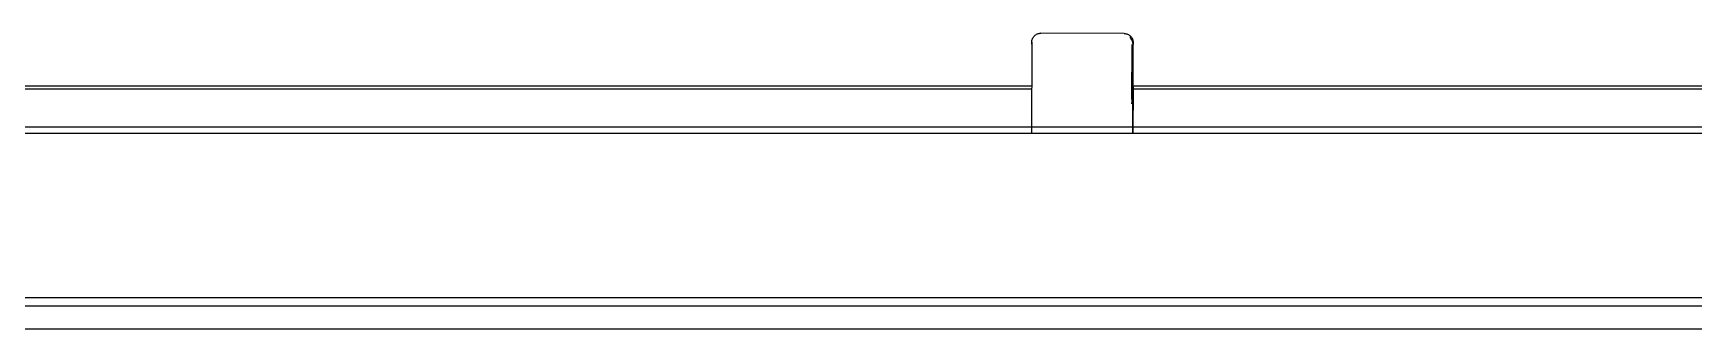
# Model space of a CAD drawing. Header units: millimetres. Extents: x 3109 to 13995, y 24552 to 39949.
# Drawn here: x 9461 to 10198, y 34389 to 34520 of the extents above; entities that cross this region are included whole.
import ezdxf

# ---------------------------------------------------------------- set-up
doc = ezdxf.new("R2010")
doc.units = ezdxf.units.MM
doc.header["$LTSCALE"] = 3
doc.layers.add('DomyÅ›lny', color=7, linetype='Continuous')

msp = doc.modelspace()

# ---------------------------------------------------------------- linework, layer by layer
at = {"layer": 'DomyÅ›lny'}
for p, q in [((9945.54, 34519.73), (9908.54, 34519.88)), ((9948.36, 34517.62), (9948.36, 34518.56)), ((9904.53, 34515.94), (9904.36, 34475.38)), ((9904.53, 34514.99), (9904.53, 34515.94)), ((9948.93, 34490.58), (9949.03, 34514.82)), ((9949.03, 34514.38), (9948.93, 34490.14)), ((9949.03, 34514.83), (9949.03, 34514.39)), ((9949.03, 34514.82), (9949.03, 34514.38)), ((9949.36, 34475.2), (9949.53, 34515.76)), ((9949.53, 34515.78), (9949.53, 34514.83)), ((9949.53, 34515.76), (9949.53, 34514.81)), ((9904.45, 34496.39), (9096.16, 34496.39)), ((9948.96, 34495.96), (9948.93, 34488.54)), ((9949.46, 34495.96), (9949.38, 34475.4)), ((10723.73, 34496.39), (9949.45, 34496.39)), ((9096.15, 34495.27), (9904.44, 34495.27)), ((9948.93, 34488.54), (9948.93, 34488.97)), ((9949.44, 34495.27), (10723.73, 34495.27)), ((13137.57, 34475.4), (8798.57, 34475.4)), ((10848.32, 34478.17), (8804.57, 34478.17)), ((8798.57, 34402.62), (13137.57, 34402.62)), ((8798.57, 34398.95), (13137.57, 34398.95)), ((8804.57, 34388.72), (10883.89, 34388.72))]:
    msp.add_line(p, q, dxfattribs=at)
for points in [[(9904.53, 34515.94, 0), (9904.55, 34516.32, 0), (9904.6, 34516.7, 0), (9904.7, 34517.08, 0), (9904.84, 34517.45, 0), (9905.01, 34517.81, 0), (9905.21, 34518.14, 0), (9905.45, 34518.45, 0), (9905.71, 34518.73, 0)], [(9905.71, 34518.73, 0), (9906, 34518.99, 0), (9906.31, 34519.22, 0), (9906.65, 34519.42, 0), (9907.01, 34519.58, 0), (9907.38, 34519.72, 0), (9907.77, 34519.81, 0), (9908.16, 34519.86, 0), (9908.54, 34519.88, 0)], [(9945.54, 34519.73, 0), (9945.93, 34519.71, 0), (9946.31, 34519.66, 0), (9946.7, 34519.56, 0), (9947.07, 34519.43, 0), (9947.43, 34519.26, 0), (9947.77, 34519.05, 0), (9948.08, 34518.82, 0), (9948.36, 34518.56, 0)], [(9948.36, 34518.56, 0), (9948.62, 34518.28, 0), (9948.86, 34517.97, 0), (9949.06, 34517.63, 0), (9949.23, 34517.28, 0), (9949.36, 34516.91, 0), (9949.45, 34516.53, 0), (9949.51, 34516.14, 0), (9949.53, 34515.76, 0)], [(9949.53, 34514.81, 0), (9949.51, 34515.2, 0), (9949.45, 34515.58, 0), (9949.36, 34515.96, 0), (9949.23, 34516.33, 0), (9949.06, 34516.69, 0), (9948.86, 34517.02, 0), (9948.62, 34517.33, 0), (9948.36, 34517.62, 0)]]:
    msp.add_polyline3d(points, dxfattribs=at)

doc.saveas('drawing.dxf')
